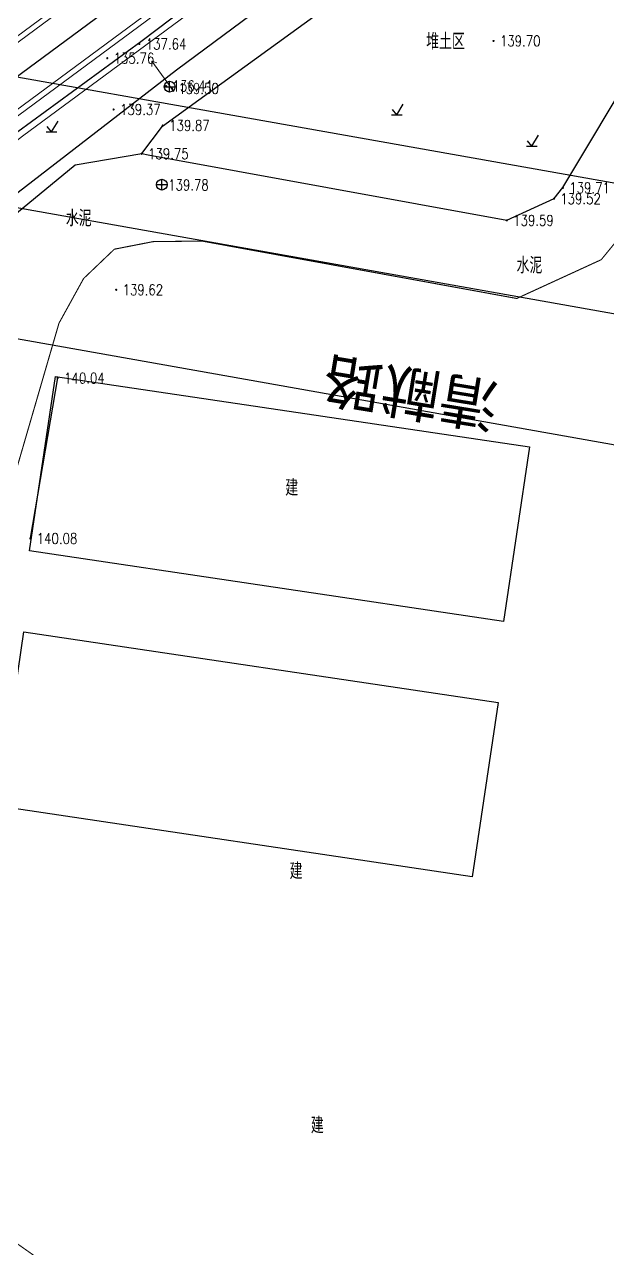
# Model space of a CAD drawing. Extents: x 529262 to 576451, y 2694391 to 2717535.
# Drawn here: x 562931.9 to 562986.2, y 2709965.1 to 2710079 of the extents above; entities that cross this region are included whole.
import ezdxf
from ezdxf.enums import TextEntityAlignment as Align
from ezdxf.xclip import XClip

# ---------------------------------------------------------------- set-up
doc = ezdxf.new("R2010")
doc.units = 0
doc.header["$XCLIPFRAME"] = 0
for name, color, linetype in [('COMPONENT', 8, 'Continuous'), ('DLSS', 4, 'Continuous'), ('DMTZ', 8, 'Continuous'), ('GCD', 8, 'Continuous'), ('JMD', 8, 'Continuous'), ('PP-COM', 7, 'Continuous'), ('RD-中线', 40, 'Continuous'), ('RD-红线', 7, 'Continuous'), ('RD-路名', 7, 'Continuous'), ('ZBTZ', 8, 'Continuous'), ('ZJ', 7, 'Continuous'), ('道路中线_04护管挡墙', 7, 'Continuous')]:
    doc.layers.add(name, color=color, linetype=linetype)
doc.layers.add('SXSS', color=5, linetype='Continuous', lineweight=0)
doc.styles.add('HZ', font='rs.shx', dxfattribs={"width": 0.8, "bigfont": 'hztxt.shx'})
doc.styles.add('黑体', font='simhei.ttf')
doc.linetypes.add('10421', pattern='A,2,[150,AAA.SHX,S=0.5,R=0,X=0,Y=0.5],1e-11', length=2.00000000001)

# ---------------------------------------------------------------- blocks, each defined once
blk = doc.blocks.new('A$C19FD0107')
at = {"layer": 'RD-中线', "color": 8, "linetype": 'Continuous', "flags": 128}
blk.add_lwpolyline([(-7552.980570428073, 15579.99112271471), (-8137.339890785515, 15683.84275973123)], dxfattribs=at)
at = {"layer": 'RD-红线', "color": 8, "linetype": 'Continuous', "flags": 128}
for points in [[(-7874.981904141605, 15649.40484393248), (-8108.570039063692, 15690.91784689855)], [(-7879.140845417976, 15625.76790461689), (-8112.942545138299, 15667.31886206288)]]:
    blk.add_lwpolyline(points, dxfattribs=at)
blk = doc.blocks.new('GC200')
at = {"linetype": 'Continuous', "const_width": 0.2, "flags": 128}
blk.add_lwpolyline([(-0.1, 0, 1), (0.1, 0, 1)], format="xyb", close=True, dxfattribs=at)
blk = doc.blocks.new('gc086')
at = {"color": 8}
for p, q in [((0, 0), (7, 0)), ((7, 0), (6.180847955711008, 0.573576436351046)), ((7, 0), (6.180847955711008, -0.5735764363510459))]:
    blk.add_line(p, q, dxfattribs=at)
blk = doc.blocks.new('gc123')
at = {"color": 8}
for p, q in [((-1, 0), (1, 0)), ((0, 0), (-0.8, 1)), ((0, 0), (1.199999999999999, 2))]:
    blk.add_line(p, q, dxfattribs=at)
blk = doc.blocks.new('gcbj0102')
for p, q in [((-1, 0), (1, 0)), ((-8.881784197001252e-16, -1), (-8.881784197001252e-16, 1))]:
    blk.add_line(p, q)
blk.add_circle((0, 0), 1)

msp = doc.modelspace()

# ---------------------------------------------------------------- linework, layer by layer
at = {"layer": 'DLSS', "color": 8, "linetype": 'Continuous', "flags": 128}
msp.add_lwpolyline([(563038.2438416504, 2709931.223491888, 0.1, 0.1, 0), (562966.8786278253, 2709942.108103587, 0, 0, 0), (562946.4925527946, 2709954.771397843, 0.1, 0.1, 0), (562921.6119565426, 2709972.296567929, 0.1, 0.1, 0), (562920.9920964125, 2709973.806154571, 0.1, 0.1, 0), (562920.8399471277, 2709974.64761827, 0.1, 0.1, 0), (562923.371514322, 2709996.462456997, 0.1, 0.1, 0), (562930.326830594, 2710034.713088881, 0.1, 0.1, 0), (562935.1148157731, 2710051.174042003, 0.1, 0.1, 0), (562937.4055534056, 2710055.327755739, 0.1, 0.1, 0), (562940.2684331408, 2710058.059657297, 0.1, 0.1, 0), (562943.8718650381, 2710058.762134088, 0.1, 0.1, 0), (562948.4177214288, 2710058.816309856, 0.1, 0.1, 0), (562977.7091552751, 2710053.473586807, 0.1, 0.1, 0), (562985.5665774998, 2710057.08133065, 0.1, 0.1, 0), (562987.7539077207, 2710059.751816646, 0.1, 0.1, 0), (562995.1118356802, 2710072.084533739, 0.1, 0.1, 0), (563000.6388324066, 2710082.70848201, 0.1, 0.1, 0), (563003.0546594326, 2710090.760104385, 0.1, 0.1, 0), (563015.0311345092, 2710156.121848729, 0.1, 0.1, 0), (563016.797734495, 2710162.617061611, 0.1, 0.1, 0), (563019.6672266686, 2710182.453985766, 0.1, 0.1, 0), (563022.5158180713, 2710187.214514984, 0.1, 0.1, 0), (563054.8048815724, 2710182.33383275, 0, 0, 0)], format="xyseb", dxfattribs=at)
msp.add_lwpolyline([(563036.8998505686, 2709923.316653579), (562965.2155413486, 2709934.004337864), (562961.269, 2709936.413), (562953.0481998122, 2709941.593689473), (562942.171, 2709948.033), (562915.2550259978, 2709966.685221607), (562914.631, 2709967.925), (562913.423, 2709970.193), (562912.273, 2709973.718), (562912.182, 2709975.499), (562915.477, 2709997.764), (562922.5298034113, 2710036.550760585), (562927.6181459123, 2710054.044333403), (562931.153652202, 2710061.396104855), (562936.6131519227, 2710065.9081356), (562942.819, 2710066.953), (562943.4014148702, 2710066.836055264), (562976.794, 2710060.756), (562981.176, 2710062.768), (562982.009, 2710063.785), (562988.996, 2710075.496), (562994.124, 2710085.353)], dxfattribs=at)
at = {"layer": 'DMTZ', "linetype": '10421', "flags": 128}
for points in [[(562891.8166494417, 2709967.535038125), (562899.1394838138, 2709975.644888867), (562902.8200962724, 2709977.468639547), (562904.7683959457, 2709983.505982164), (562903.2624399124, 2709992.527107473), (562889.1485425724, 2710004.377399077), (562888.1720488524, 2710014.440120168), (562892.0170040493, 2710025.356644837), (562907.5821357117, 2710037.435124342), (562915.7308289337, 2710052.907982566), (562926.1718915248, 2710065.285811061), (562942.7192776938, 2710077.383479033), (562966.058, 2710095.039), (562972.347, 2710098.743), (562983.6325137832, 2710105.188591555), (562991.4985892443, 2710115.352245288), (562993.3680060201, 2710123.005641459), (562992.6159091422, 2710137.583934959), (562993.0394131966, 2710142.441025252), (562986.618, 2710173.376), (562984.673, 2710176.861), (562984.959, 2710183.234), (562985.227, 2710186.761), (562985.505, 2710191.139), (562985.496, 2710195.611), (562987.925, 2710206.507), (562987.659, 2710214.081), (562987.0503370998, 2710219.351834981), (562986.4288645458, 2710223.86167368), (562983.956, 2710227.657), (562981.743, 2710231.341), (562978.703, 2710236.972), (562977.016, 2710238.306), (562974.952, 2710240.591), (562963.226, 2710254.464), (562961.996, 2710259.346), (562956.197, 2710270.005), (562954.182, 2710271.136), (562952.1821183463, 2710272.369292268), (562945.448, 2710273.573), (562941.9722198084, 2710275.348340238), (562933.8625664277, 2710280.929681491), (562932.831, 2710284.535)], [(562946.3556573046, 2709923.838995625), (562948.566, 2709930.971), (562948.633, 2709933.432), (562937.0960639099, 2709944.437140768), (562921.896, 2709952.03), (562918.364, 2709952.926), (562910.2347529638, 2709958.348098343), (562903.2059331439, 2709963.164066935), (562900.0394022064, 2709966.034082617), (562899.3047722558, 2709969.75615395), (562900.9793254972, 2709972.276592297), (562905.7661207394, 2709981.010660291), (562904.6426328702, 2709994.258623153), (562900.4653159056, 2709999.384179978), (562897.0798753364, 2710008.637345033), (562898.5098661137, 2710021.245783714), (562905.3662755601, 2710031.693481106), (562911.722, 2710039.337), (562924.4688246446, 2710058.08039107), (562946.0432966155, 2710074.760667488), (562975.6502299077, 2710096.721857496), (562988.842, 2710105.064), (562993.974, 2710104.948), (562996.879, 2710116.312), (562997.75, 2710120.364), (562997.082, 2710129.336), (562994.732, 2710142.188), (562994.501, 2710144.949), (562994.352, 2710147.194), (562995.44, 2710159.73), (562992.7035135151, 2710173.866704235), (562992.7274181499, 2710229.547779161), (562989.6004605325, 2710246.322072853), (562997.7137943158, 2710266.74513672), (563019.9490848735, 2710268.977917399)], [(562942.819, 2710066.953), (562944.7559034163, 2710069.503945222), (562980.5593154246, 2710095.499574043), (562985.708, 2710097.317)]]:
    msp.add_lwpolyline(points, dxfattribs=at)
at = {"layer": 'JMD', "linetype": 'Continuous', "flags": 128}
for points in [[(562934.7775883181, 2710046.212089052), (562978.887409654, 2710039.656076762), (562976.4751913364, 2710023.42631478), (562932.3653700005, 2710029.982327069)], [(562931.8593922233, 2710022.448340016), (562975.9692135592, 2710015.892327726), (562973.5569952416, 2709999.662565744), (562929.4471739057, 2710006.218578033)]]:
    msp.add_lwpolyline(points, close=True, dxfattribs=at)
msp.add_lwpolyline([(562932.46, 2710031.158), (562935.009, 2710046.085)], dxfattribs=at)
at = {"layer": '道路中线_04护管挡墙', "color": 8, "lineweight": 0}
for points in [[(562895.1077816793, 2709956.538834615, -0.315968665333673), (562886.7811929858, 2709971.631538766), (562886.8101070583, 2709971.898371808, -0.05638933553278121), (562888.4336595194, 2709979.138364664), (562888.4440542236, 2709979.168392505, 0.1885458486876754), (562888.0418363684, 2709989.3565569), (562881.8538814574, 2710003.50954197, -0.07437633164534341), (562879.308982954, 2710012.935709862), (562879.302496494, 2710012.991758753, -0.2532468583597522), (562885.6716588831, 2710028.898888756), (562894.5572021409, 2710036.290649794, 0.0749612106799763), (562903.8741446314, 2710046.758967436), (562909.5016548833, 2710055.392992438, -0.02639073996868458), (562912.7973220397, 2710059.909320702), (562917.48915664, 2710065.673873624, -0.06283315534599104), (562927.0869769651, 2710074.835106747), (562955.1274298672, 2710095.565836925, -0.01138669688533842)], [(562895.3273188423, 2709956.988059986, -0.315968665330615), (562887.2782831052, 2709971.577673998), (562887.3071971777, 2709971.844507041, -0.05638933553342765), (562888.9061503591, 2709978.974803035), (562888.9165450637, 2709979.004830877, 0.1885458486853456), (562888.4999622847, 2709989.556858285), (562882.3120073735, 2710003.709843355, -0.07437633164497993), (562879.8056679384, 2710012.993190521), (562879.7991814784, 2710013.049239413, -0.2532468583656957), (562885.9914226901, 2710028.514504693), (562894.8769659479, 2710035.906265731, 0.07496121068161134), (562904.2930248479, 2710046.485948455), (562909.9205350997, 2710055.119973457, -0.02639073996774059), (562913.1851110565, 2710059.59369485), (562917.8769456568, 2710065.358247772, -0.06283315534626163), (562927.3842205072, 2710074.433054168), (562955.4246734093, 2710095.163784345, -0.01138669688573536)], [(562897.5226904722, 2709961.480313698, -0.3159686653240968), (562892.2491842997, 2709971.039026326), (562892.2780983722, 2709971.305859369, -0.05638933553354575), (562893.6310587565, 2709977.339186749), (562893.6414534661, 2709977.369214606, 0.1885458486826699), (562893.081221447, 2709991.559872136), (562886.8932665357, 2710005.712857206, -0.07437633164477393), (562884.772517783, 2710013.567997116), (562884.7660313231, 2710013.624046007, -0.2532468583634003), (562889.18906076, 2710024.670664065), (562898.0746040177, 2710032.062425103, 0.07496121068052783), (562908.4818270123, 2710043.755758639), (562914.1093372642, 2710052.389783642, -0.02639073996983502), (562917.0630012252, 2710056.437436331), (562921.7548358255, 2710062.201989253, -0.06283315534630464), (562930.3566559282, 2710070.412528373), (562958.3971088304, 2710091.14325855, -0.0113866968857458)], [(562897.7422276352, 2709961.929539069, -0.315968665316539), (562892.7462744191, 2709970.985161559), (562892.7751884916, 2709971.251994601, -0.05638933553433803), (562894.1035495963, 2709977.17562512), (562894.1139443063, 2709977.205652978, 0.1885458486812335), (562893.5393473632, 2709991.760173521), (562887.3513924519, 2710005.913158591, -0.07437633164432593), (562885.2692027674, 2710013.625477776), (562885.2627163075, 2710013.681526667, -0.2532468583613224), (562889.508824567, 2710024.286280002), (562898.3943678247, 2710031.67804104, 0.0749612106806906), (562908.9007072287, 2710043.482739658), (562914.5282174806, 2710052.11676466, -0.0263907399687928), (562917.4507902421, 2710056.121810479), (562922.1426248424, 2710061.886363401, -0.0628331553470635), (562930.6538994703, 2710070.010475793), (562958.6943523724, 2710090.74120597, -0.01138669688568715)], [(562898.5325614222, 2709963.546750405, -0.3159686653142271), (562894.5357988492, 2709970.791248397), (562894.5647129216, 2709971.05808144, -0.05638933553598739), (562895.8045166193, 2709976.586803257), (562895.8149113302, 2709976.616831117, 0.1885458486813898), (562895.1886006613, 2709992.481258508), (562889.0006457503, 2710006.634243578, -0.07437633164631591), (562887.0572687114, 2710013.83240815), (562887.0507822514, 2710013.888457042, -0.2532468583703579), (562890.6599742721, 2710022.902497376), (562899.5455175298, 2710030.294258414, 0.07496121068082033), (562910.4086760079, 2710042.499871325), (562916.0361862598, 2710051.133896327, -0.02639073996883087), (562918.8468307027, 2710054.985557412), (562923.538665303, 2710060.750110334, -0.06283315534744076), (562931.7239762219, 2710068.563086507), (562959.764429124, 2710089.293816684, -0.01138669688550344)]]:
    msp.add_lwpolyline(points, format="xyb", dxfattribs=at)
at = {"layer": '道路中线_04护管挡墙', "color": 1}
msp.add_lwpolyline([(562896.4250046572, 2709959.234186842, -0.3159686653280348), (562889.7637337025, 2709971.308350162), (562889.7926477749, 2709971.575183205, -0.05638933553337461), (562891.2686045577, 2709978.156994892), (562891.2789992649, 2709978.187022741, 0.188545848683811), (562890.7905918658, 2709990.55836521), (562884.6026369546, 2710004.711350281, -0.07437633164679001), (562882.2890928607, 2710013.280593819), (562882.2826064008, 2710013.33664271, -0.2532468583647393), (562887.590241725, 2710026.592584379), (562896.4757849828, 2710033.984345417, 0.07496121068084573), (562906.38742593, 2710045.120853547), (562912.014936182, 2710053.754878549, -0.02639073996873545), (562915.1240561409, 2710058.01556559), (562919.8158907412, 2710063.780118512, -0.06283315534606902), (562928.8704382177, 2710072.42279127), (562956.9108911199, 2710093.153521447, -0.01138669688641116)], format="xyb", dxfattribs=at)

# ---------------------------------------------------------------- block references
at = {"layer": 'COMPONENT', "linetype": 'Continuous', "xscale": 0.5, "yscale": 0.5}
for p in [(562945.4131353581, 2710073.179018817), (562944.6830798361, 2710064.065251511)]:
    msp.add_blockref('gcbj0102', p, dxfattribs=at)
at = {"layer": 'GCD', "color": 3, "linetype": 'Continuous'}
ref = msp.add_blockref('GC200', (562942.5936552576, 2710077.153189911, 137.644), dxfattribs=dict(at, xscale=0.5, yscale=0.5, zscale=0.5))
ref.add_attrib('height', '137.64', dxfattribs={"linetype": 'Continuous', "height": 1, "style": 'HZ', "width": 0.8}).set_placement((562943.1936552576, 2710077.153189911, 137.644), align=Align.MIDDLE_LEFT)
ref = msp.add_blockref('GC200', (562975.5480634414, 2710077.435407416, 139.703), dxfattribs=dict(at, xscale=0.5, yscale=0.5, zscale=0.5))
ref.add_attrib('height', '139.70', dxfattribs={"linetype": 'Continuous', "height": 1, "style": 'HZ', "width": 0.8}).set_placement((562976.1480634414, 2710077.435407416, 139.703), align=Align.MIDDLE_LEFT)
at = {"layer": 'GCD', "linetype": 'Continuous'}
ref = msp.add_blockref('GC200', (562939.6056165621, 2710075.829682449, 135.76), dxfattribs=dict(at, xscale=0.5, yscale=0.5, zscale=0.5))
ref.add_attrib('height', '135.76', dxfattribs={"linetype": 'Continuous', "height": 1, "style": 'HZ', "width": 0.8}).set_placement((562940.205616562, 2710075.829682449, 135.76), align=Align.MIDDLE_LEFT)
at = {"layer": 'GCD', "color": 3, "linetype": 'Continuous'}
ref = msp.add_blockref('GC200', (562945.0846552575, 2710073.24318991, 136.407), dxfattribs=dict(at, xscale=0.5, yscale=0.5, zscale=0.5))
ref.add_attrib('height', '136.41', dxfattribs={"linetype": 'Continuous', "height": 1, "style": 'HZ', "width": 0.8}).set_placement((562945.6846552575, 2710073.24318991, 136.407), align=Align.MIDDLE_LEFT)
ref = msp.add_blockref('GC200', (562945.6186552576, 2710073.00918991, 139.499), dxfattribs=dict(at, xscale=0.5, yscale=0.5, zscale=0.5))
ref.add_attrib('height', '139.50', dxfattribs={"linetype": 'Continuous', "height": 1, "style": 'HZ', "width": 0.8}).set_placement((562946.2186552576, 2710073.00918991, 139.499), align=Align.MIDDLE_LEFT)
ref = msp.add_blockref('GC200', (562940.2006552576, 2710071.05818991, 139.37), dxfattribs=dict(at, xscale=0.5, yscale=0.5, zscale=0.5))
ref.add_attrib('height', '139.37', dxfattribs={"linetype": 'Continuous', "height": 1, "style": 'HZ', "width": 0.8}).set_placement((562940.8006552575, 2710071.05818991, 139.37), align=Align.MIDDLE_LEFT)
ref = msp.add_blockref('GC200', (562944.7686552575, 2710069.56918991, 139.87), dxfattribs=dict(at, xscale=0.5, yscale=0.5, zscale=0.5))
ref.add_attrib('height', '139.87', dxfattribs={"linetype": 'Continuous', "height": 1, "style": 'HZ', "width": 0.8}).set_placement((562945.3686552575, 2710069.56918991, 139.87), align=Align.MIDDLE_LEFT)
ref = msp.add_blockref('GC200', (562942.8066552576, 2710066.937189911, 139.751), dxfattribs=dict(at, xscale=0.5, yscale=0.5, zscale=0.5))
ref.add_attrib('height', '139.75', dxfattribs={"linetype": 'Continuous', "height": 1, "style": 'HZ', "width": 0.8}).set_placement((562943.4066552576, 2710066.937189911, 139.751), align=Align.MIDDLE_LEFT)
ref = msp.add_blockref('GC200', (562944.6746552576, 2710064.03418991, 139.782), dxfattribs=dict(at, xscale=0.5, yscale=0.5, zscale=0.5))
ref.add_attrib('height', '139.78', dxfattribs={"linetype": 'Continuous', "height": 1, "style": 'HZ', "width": 0.8}).set_placement((562945.2746552576, 2710064.03418991, 139.782), align=Align.MIDDLE_LEFT)
ref = msp.add_blockref('GC200', (562981.9966552575, 2710063.76918991, 139.712), dxfattribs=dict(at, xscale=0.5, yscale=0.5, zscale=0.5))
ref.add_attrib('height', '139.71', dxfattribs={"linetype": 'Continuous', "height": 1, "style": 'HZ', "width": 0.8}).set_placement((562982.5966552575, 2710063.76918991, 139.712), align=Align.MIDDLE_LEFT)
ref = msp.add_blockref('GC200', (562981.1636552576, 2710062.752189911, 139.522), dxfattribs=dict(at, xscale=0.5, yscale=0.5, zscale=0.5))
ref.add_attrib('height', '139.52', dxfattribs={"linetype": 'Continuous', "height": 1, "style": 'HZ', "width": 0.8}).set_placement((562981.7636552575, 2710062.752189911, 139.522), align=Align.MIDDLE_LEFT)
ref = msp.add_blockref('GC200', (562976.7816552576, 2710060.74018991, 139.586), dxfattribs=dict(at, xscale=0.5, yscale=0.5, zscale=0.5))
ref.add_attrib('height', '139.59', dxfattribs={"linetype": 'Continuous', "height": 1, "style": 'HZ', "width": 0.8}).set_placement((562977.3816552575, 2710060.74018991, 139.586), align=Align.MIDDLE_LEFT)
ref = msp.add_blockref('GC200', (562940.4376552575, 2710054.27918991, 139.615), dxfattribs=dict(at, xscale=0.5, yscale=0.5, zscale=0.5))
ref.add_attrib('height', '139.62', dxfattribs={"linetype": 'Continuous', "height": 1, "style": 'HZ', "width": 0.8}).set_placement((562941.0376552575, 2710054.27918991, 139.615), align=Align.MIDDLE_LEFT)
ref = msp.add_blockref('GC200', (562934.9966552575, 2710046.06918991, 140.039), dxfattribs=dict(at, xscale=0.5, yscale=0.5, zscale=0.5))
ref.add_attrib('height', '140.04', dxfattribs={"linetype": 'Continuous', "height": 1, "style": 'HZ', "width": 0.8}).set_placement((562935.5966552575, 2710046.06918991, 140.039), align=Align.MIDDLE_LEFT)
ref = msp.add_blockref('GC200', (562932.4476552575, 2710031.14218991, 140.076), dxfattribs=dict(at, xscale=0.5, yscale=0.5, zscale=0.5))
ref.add_attrib('height', '140.08', dxfattribs={"linetype": 'Continuous', "height": 1, "style": 'HZ', "width": 0.8}).set_placement((562933.0476552575, 2710031.14218991, 140.076), align=Align.MIDDLE_LEFT)
at = {"layer": 'PP-COM'}
ref = msp.add_blockref('A$C19FD0107', (570997.9927985519, 2694390.602628201), dxfattribs=at)
XClip(ref).set_block_clipping_path([(-9366.438313488383, 14428.60439108219), (-3328.44807433628, 17452.748486375436)])
at = {"layer": 'SXSS', "linetype": 'Continuous', "xscale": 0.5000000001992255, "yscale": 0.5000000001992255, "zscale": 0.5000000001992255, "rotation": 125.590543715236}
msp.add_blockref('gc086', (562945.7993350708, 2710072.718698358), dxfattribs=at)
at = {"layer": 'ZBTZ', "linetype": 'Continuous', "xscale": 0.5, "yscale": 0.5}
for p in [(562966.5525472369, 2710070.554242032), (562934.4295282514, 2710068.979886839), (562979.1168805207, 2710067.656912109)]:
    msp.add_blockref('gc123', p, dxfattribs=at)

# ---------------------------------------------------------------- texts
at = {"layer": 'DLSS', "color": 8, "linetype": 'Continuous', "style": 'HZ', "width": 0.8}
for p in [(562936.9555101661, 2710061.008525426), (562978.8884201567, 2710056.626613671)]:
    msp.add_text('水泥', height=1.5, dxfattribs=at).set_placement(p, align=Align.MIDDLE)
at = {"layer": 'JMD', "linetype": 'Continuous', "style": 'HZ', "width": 0.8}
for p in [(562956.7754898635, 2710035.942699915), (562957.1778775087, 2710000.275491642), (562959.1509919934, 2709976.618125483)]:
    msp.add_text('建', height=1.5, dxfattribs=at).set_placement(p, align=Align.MIDDLE)
at = {"layer": 'RD-路名', "color": 7, "style": '黑体'}
msp.add_text('清献路', height=4, rotation=170.7259797112796, dxfattribs=at).set_placement((562967.8196436684, 2710044.614618793), align=Align.MIDDLE)
at = {"layer": 'ZJ', "color": 8, "linetype": 'Continuous', "style": 'HZ', "width": 0.8}
msp.add_text('堆土区', height=1.5, dxfattribs=at).set_placement((562971.0791778422, 2710077.462922869), align=Align.MIDDLE)

doc.saveas('drawing.dxf')
